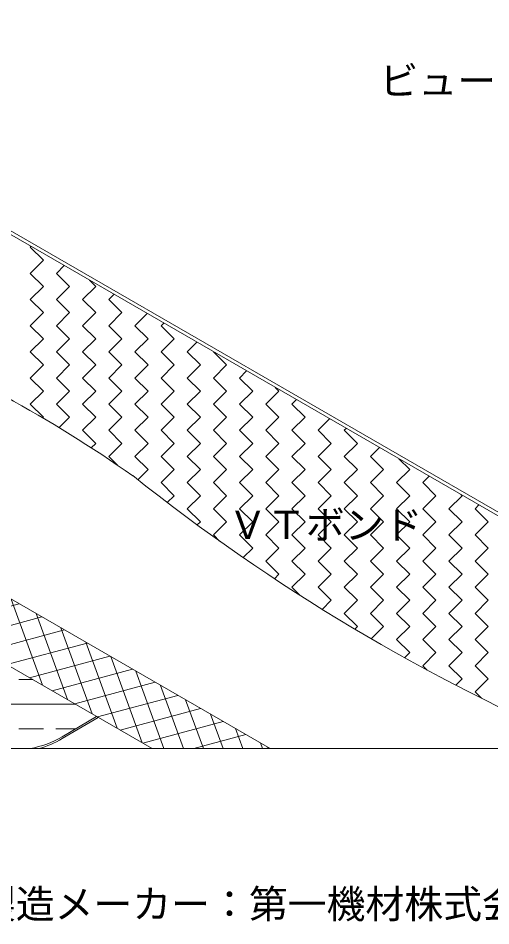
# Model space of a CAD drawing. Units: millimetres, scale not verified. Extents: x -1380 to 1380, y -955 to 955.
# Drawn here: x 215.9 to 459.2, y -531.3 to -63.8 of the extents above; entities that cross this region are included whole.
import ezdxf
from ezdxf.enums import TextEntityAlignment as Align

# ---------------------------------------------------------------- set-up
doc = ezdxf.new("R2010")
doc.units = ezdxf.units.MM
doc.header["$LTSCALE"] = 3
for name, color, linetype, lineweight in [('0-0_0', 7, 'Continuous', 18), ('0-4_BOUSUI', 1, 'Continuous', 18), ('0-5_MOJI', 7, 'Continuous', 18), ('0-6_HATCH', 9, 'Continuous', 18), ('0-9_dannnetu', 6, 'Continuous', 18)]:
    doc.layers.add(name, color=color, linetype=linetype, lineweight=lineweight)
doc.styles.add('ＭＳ ゴシック', font='')
doc.styles.get('ＭＳ ゴシック').set_extended_font_data('MS Gothic')

msp = doc.modelspace()

# ---------------------------------------------------------------- linework, layer by layer
at = {"layer": '0-0_0', "lineweight": 9}
msp.add_lwpolyline([(-700, 320), (700, 320), (700, -440), (-700, -440)], close=True, dxfattribs=at)
at = {"layer": '0-4_BOUSUI'}
for p, q in [((238.475, -433.897), (256.219, -423.445)), ((238.475, -434.897), (257.077, -423.94))]:
    msp.add_line(p, q, dxfattribs=at)
for points in [[(45.256, -138), (97.977, -107.561), (673.777, -440)], [(45.256, -140), (97.977, -109.561), (670.313, -440)]]:
    msp.add_lwpolyline(points, dxfattribs=at)
for centre, radius, start, end in [((-151.052, -911.52), 745.664, 55.16757, 67.03303), ((905.696, 490.498), 1010.935, 231.38997, 246.98936), ((213.099, -390.815), 50, 280.35731, 300.49868), ((213.099, -391.815), 50, 285.48386, 300.49868)]:
    msp.add_arc(centre, radius, start, end, dxfattribs=at)
at = {"layer": '0-6_HATCH'}
for p, q in [((222.076, -181.811), (222.457, -181.43)), ((228.811, -188.546), (222.076, -181.811)), ((222.076, -195.282), (228.811, -188.546)), ((235.547, -195.282), (239.537, -191.291)), ((228.811, -202.017), (222.076, -195.282)), ((242.282, -202.017), (235.547, -195.282)), ((255.752, -202.017), (252.525, -198.79)), ((222.076, -208.752), (228.811, -202.017)), ((235.547, -208.752), (242.282, -202.017)), ((249.017, -208.752), (255.752, -202.017)), ((228.811, -215.487), (222.076, -208.752)), ((242.282, -215.487), (235.547, -208.752)), ((255.752, -215.487), (249.017, -208.752)), ((262.487, -208.752), (265.157, -206.083)), ((269.222, -215.487), (262.487, -208.752)), ((222.076, -222.222), (228.811, -215.487)), ((235.547, -222.222), (242.282, -215.487)), ((249.017, -222.222), (255.752, -215.487)), ((262.487, -222.222), (269.222, -215.487)), ((275.958, -222.222), (282.236, -215.944)), ((228.811, -228.958), (222.076, -222.222)), ((242.282, -228.958), (235.547, -222.222)), ((255.752, -228.958), (249.017, -222.222)), ((269.222, -228.958), (262.487, -222.222)), ((282.693, -228.958), (275.958, -222.222)), ((289.428, -222.222), (290.776, -220.874)), ((296.163, -228.958), (289.428, -222.222)), ((222.076, -235.693), (228.811, -228.958)), ((235.547, -235.693), (242.282, -228.958)), ((249.017, -235.693), (255.752, -228.958)), ((262.487, -235.693), (269.222, -228.958)), ((275.958, -235.693), (282.693, -228.958)), ((289.428, -235.693), (296.163, -228.958)), ((302.898, -235.693), (307.856, -230.735)), ((228.811, -242.428), (222.076, -235.693)), ((242.282, -242.428), (235.547, -235.693)), ((255.752, -242.428), (249.017, -235.693)), ((269.222, -242.428), (262.487, -235.693)), ((282.693, -242.428), (275.958, -235.693)), ((296.163, -242.428), (289.428, -235.693)), ((309.634, -242.428), (302.898, -235.693)), ((316.369, -235.693), (316.396, -235.666)), ((323.104, -242.428), (316.369, -235.693)), ((222.076, -249.163), (228.811, -242.428)), ((235.547, -249.163), (242.282, -242.428)), ((249.017, -249.163), (255.752, -242.428)), ((262.487, -249.163), (269.222, -242.428)), ((275.958, -249.163), (282.693, -242.428)), ((289.428, -249.163), (296.163, -242.428)), ((302.898, -249.163), (309.634, -242.428)), ((316.369, -249.163), (323.104, -242.428)), ((329.839, -249.163), (333.476, -245.527)), ((228.811, -255.898), (222.076, -249.163)), ((242.282, -255.898), (235.547, -249.163)), ((255.752, -255.898), (249.017, -249.163)), ((269.222, -255.898), (262.487, -249.163)), ((282.693, -255.898), (275.958, -249.163)), ((296.163, -255.898), (289.428, -249.163)), ((309.634, -255.898), (302.898, -249.163)), ((323.104, -255.898), (316.369, -249.163)), ((336.574, -255.898), (329.839, -249.163)), ((222.076, -262.634), (228.811, -255.898)), ((235.547, -262.634), (242.282, -255.898)), ((249.017, -262.634), (255.752, -255.898)), ((262.487, -262.634), (269.222, -255.898)), ((275.958, -262.634), (282.693, -255.898)), ((289.428, -262.634), (296.163, -255.898)), ((302.898, -262.634), (309.634, -255.898)), ((316.369, -262.634), (323.104, -255.898)), ((329.839, -262.634), (336.574, -255.898)), ((343.31, -262.634), (350.045, -255.898)), ((350.045, -255.898), (348.139, -253.993)), ((356.78, -262.634), (359.095, -260.318)), ((228.811, -269.369), (222.076, -262.634)), ((242.282, -269.369), (235.547, -262.634)), ((255.752, -269.369), (249.017, -262.634)), ((269.222, -269.369), (262.487, -262.634)), ((282.693, -269.369), (275.958, -262.634)), ((296.163, -269.369), (289.428, -262.634)), ((309.634, -269.369), (302.898, -262.634)), ((323.104, -269.369), (316.369, -262.634)), ((336.574, -269.369), (329.839, -262.634)), ((350.045, -269.369), (343.31, -262.634)), ((363.515, -269.369), (356.78, -262.634)), ((228.499, -269.681), (228.811, -269.369)), ((236.917, -274.734), (242.282, -269.369)), ((249.017, -276.104), (255.752, -269.369)), ((262.487, -276.104), (269.222, -269.369)), ((275.958, -276.104), (282.693, -269.369)), ((289.428, -276.104), (296.163, -269.369)), ((302.898, -276.104), (309.634, -269.369)), ((316.369, -276.104), (323.104, -269.369)), ((329.839, -276.104), (336.574, -269.369)), ((343.31, -276.104), (350.045, -269.369)), ((356.78, -276.104), (363.515, -269.369)), ((370.25, -276.104), (376.175, -270.179)), ((383.721, -276.104), (384.715, -275.11)), ((255.752, -282.839), (249.017, -276.104)), ((269.222, -282.839), (262.487, -276.104)), ((282.693, -282.839), (275.958, -276.104)), ((296.163, -282.839), (289.428, -276.104)), ((309.634, -282.839), (302.898, -276.104)), ((323.104, -282.839), (316.369, -276.104)), ((336.574, -282.839), (329.839, -276.104)), ((350.045, -282.839), (343.31, -276.104)), ((363.515, -282.839), (356.78, -276.104)), ((376.986, -282.839), (370.25, -276.104)), ((390.456, -282.839), (383.721, -276.104)), ((253.471, -285.12), (255.752, -282.839)), ((262.487, -289.574), (269.222, -282.839)), ((275.958, -289.574), (282.693, -282.839)), ((289.428, -289.574), (296.163, -282.839)), ((302.898, -289.574), (309.634, -282.839)), ((316.369, -289.574), (323.104, -282.839)), ((329.839, -289.574), (336.574, -282.839)), ((343.31, -289.574), (350.045, -282.839)), ((356.78, -289.574), (363.515, -282.839)), ((370.25, -289.574), (376.986, -282.839)), ((383.721, -289.574), (390.456, -282.839)), ((397.191, -289.574), (401.795, -284.971)), ((266.936, -294.023), (262.487, -289.574)), ((282.693, -296.31), (275.958, -289.574)), ((296.163, -296.31), (289.428, -289.574)), ((309.634, -296.31), (302.898, -289.574)), ((323.104, -296.31), (316.369, -289.574)), ((336.574, -296.31), (329.839, -289.574)), ((350.045, -296.31), (343.31, -289.574)), ((363.515, -296.31), (356.78, -289.574)), ((376.986, -296.31), (370.25, -289.574)), ((390.456, -296.31), (383.721, -289.574)), ((403.926, -296.31), (397.191, -289.574)), ((417.397, -296.31), (411.882, -290.794)), ((277.466, -301.536), (282.693, -296.31)), ((289.428, -303.045), (296.163, -296.31)), ((302.898, -303.045), (309.634, -296.31)), ((316.369, -303.045), (323.104, -296.31)), ((329.839, -303.045), (336.574, -296.31)), ((343.31, -303.045), (350.045, -296.31)), ((356.78, -303.045), (363.515, -296.31)), ((370.25, -303.045), (376.986, -296.31)), ((383.721, -303.045), (390.456, -296.31)), ((397.191, -303.045), (403.926, -296.31)), ((410.662, -303.045), (417.397, -296.31)), ((296.163, -309.78), (289.428, -303.045)), ((309.634, -309.78), (302.898, -303.045)), ((323.104, -309.78), (316.369, -303.045)), ((336.574, -309.78), (329.839, -303.045)), ((350.045, -309.78), (343.31, -303.045)), ((363.515, -309.78), (356.78, -303.045)), ((376.986, -309.78), (370.25, -303.045)), ((390.456, -309.78), (383.721, -303.045)), ((403.926, -309.78), (397.191, -303.045)), ((417.397, -309.78), (410.662, -303.045)), ((424.132, -303.045), (427.414, -299.762)), ((430.867, -309.78), (424.132, -303.045)), ((292.62, -313.323), (296.163, -309.78)), ((302.898, -316.515), (309.634, -309.78)), ((316.369, -316.515), (323.104, -309.78)), ((329.839, -316.515), (336.574, -309.78)), ((343.31, -316.515), (350.045, -309.78)), ((356.78, -316.515), (363.515, -309.78)), ((370.25, -316.515), (376.986, -309.78)), ((383.721, -316.515), (390.456, -309.78)), ((397.191, -316.515), (403.926, -309.78)), ((410.662, -316.515), (417.397, -309.78)), ((424.132, -316.515), (430.867, -309.78)), ((437.602, -316.515), (444.337, -309.78)), ((444.337, -309.78), (443.753, -309.195)), ((309.634, -323.25), (302.898, -316.515)), ((323.104, -323.25), (316.369, -316.515)), ((336.574, -323.25), (329.839, -316.515)), ((350.045, -323.25), (343.31, -316.515)), ((363.515, -323.25), (356.78, -316.515)), ((376.986, -323.25), (370.25, -316.515)), ((390.456, -323.25), (383.721, -316.515)), ((403.926, -323.25), (397.191, -316.515)), ((417.397, -323.25), (410.662, -316.515)), ((430.867, -323.25), (424.132, -316.515)), ((444.337, -323.25), (437.602, -316.515)), ((451.073, -316.515), (453.034, -314.554)), ((457.808, -323.25), (451.073, -316.515)), ((308.034, -324.85), (309.634, -323.25)), ((316.369, -329.985), (323.104, -323.25)), ((329.839, -329.985), (336.574, -323.25)), ((343.31, -329.985), (350.045, -323.25)), ((356.78, -329.985), (363.515, -323.25)), ((370.25, -329.985), (376.986, -323.25)), ((383.721, -329.985), (390.456, -323.25)), ((397.191, -329.985), (403.926, -323.25)), ((410.662, -329.985), (417.397, -323.25)), ((424.132, -329.985), (430.867, -323.25)), ((437.602, -329.985), (444.337, -323.25)), ((451.073, -329.985), (457.808, -323.25)), ((319.551, -333.168), (316.369, -329.985)), ((336.574, -336.721), (329.839, -329.985)), ((350.045, -336.721), (343.31, -329.985)), ((363.515, -336.721), (356.78, -329.985)), ((376.986, -336.721), (370.25, -329.985)), ((390.456, -336.721), (383.721, -329.985)), ((403.926, -336.721), (397.191, -329.985)), ((417.397, -336.721), (410.662, -329.985)), ((430.867, -336.721), (424.132, -329.985)), ((444.337, -336.721), (437.602, -329.985)), ((457.808, -336.721), (451.073, -329.985)), ((331.65, -341.645), (336.574, -336.721)), ((343.31, -343.456), (350.045, -336.721)), ((356.78, -343.456), (363.515, -336.721)), ((370.25, -343.456), (376.986, -336.721)), ((383.721, -343.456), (390.456, -336.721)), ((397.191, -343.456), (403.926, -336.721)), ((410.662, -343.456), (417.397, -336.721)), ((424.132, -343.456), (430.867, -336.721)), ((437.602, -343.456), (444.337, -336.721)), ((451.073, -343.456), (457.808, -336.721)), ((350.045, -350.191), (343.31, -343.456)), ((363.515, -350.191), (356.78, -343.456)), ((376.986, -350.191), (370.25, -343.456)), ((390.456, -350.191), (383.721, -343.456)), ((403.926, -350.191), (397.191, -343.456)), ((417.397, -350.191), (410.662, -343.456)), ((430.867, -350.191), (424.132, -343.456)), ((444.337, -350.191), (437.602, -343.456)), ((457.808, -350.191), (451.073, -343.456)), ((347.727, -352.509), (350.045, -350.191)), ((356.78, -356.926), (363.515, -350.191)), ((370.25, -356.926), (376.986, -350.191)), ((383.721, -356.926), (390.456, -350.191)), ((397.191, -356.926), (403.926, -350.191)), ((410.662, -356.926), (417.397, -350.191)), ((424.132, -356.926), (430.867, -350.191)), ((437.602, -356.926), (444.337, -350.191)), ((451.073, -356.926), (457.808, -350.191)), ((360.999, -361.145), (356.78, -356.926)), ((376.986, -363.661), (370.25, -356.926)), ((390.456, -363.661), (383.721, -356.926)), ((403.926, -363.661), (397.191, -356.926)), ((417.397, -363.661), (410.662, -356.926)), ((430.867, -363.661), (424.132, -356.926)), ((444.337, -363.661), (437.602, -356.926)), ((457.808, -363.661), (451.073, -356.926)), ((228.336, -407.347), (212.208, -363.035)), ((372.348, -368.299), (376.986, -363.661)), ((383.721, -370.397), (390.456, -363.661)), ((397.191, -370.397), (403.926, -363.661)), ((410.662, -370.397), (417.397, -363.661)), ((424.132, -370.397), (430.867, -363.661)), ((437.602, -370.397), (444.337, -363.661)), ((451.073, -370.397), (457.808, -363.661)), ((175.013, -376.561), (216.419, -365.466)), ((186.679, -383.296), (228.084, -372.201)), ((241.169, -414.756), (225.041, -370.444)), ((390.456, -377.132), (383.721, -370.397)), ((403.926, -377.132), (397.191, -370.397)), ((417.397, -377.132), (410.662, -370.397)), ((430.867, -377.132), (424.132, -370.397)), ((444.337, -377.132), (437.602, -370.397)), ((457.808, -377.132), (451.073, -370.397)), ((254.002, -422.165), (237.874, -377.853)), ((389.106, -378.482), (390.456, -377.132)), ((397.589, -383.469), (403.926, -377.132)), ((410.662, -383.867), (417.397, -377.132)), ((424.132, -383.867), (430.867, -377.132)), ((437.602, -383.867), (444.337, -377.132)), ((451.073, -383.867), (457.808, -377.132)), ((198.345, -390.031), (239.75, -378.937)), ((210.01, -396.766), (251.416, -385.672)), ((266.835, -429.574), (250.707, -385.263)), ((417.397, -390.602), (410.662, -383.867)), ((430.867, -390.602), (424.132, -383.867)), ((444.337, -390.602), (437.602, -383.867)), ((457.808, -390.602), (451.073, -383.867)), ((221.676, -403.502), (263.081, -392.407)), ((414.767, -393.232), (417.397, -390.602)), ((424.132, -397.337), (430.867, -390.602)), ((437.602, -397.337), (444.337, -390.602)), ((451.073, -397.337), (457.808, -390.602)), ((279.668, -436.983), (263.54, -392.672)), ((233.342, -410.237), (274.747, -399.142)), ((290.902, -440), (276.373, -400.081)), ((426.378, -399.584), (424.132, -397.337)), ((444.337, -404.073), (437.602, -397.337)), ((457.808, -404.073), (451.073, -397.337)), ((216.2, -404.473), (223.358, -404.473)), ((245.007, -416.972), (286.413, -405.877)), ((441.07, -407.34), (444.337, -404.073)), ((451.073, -410.808), (457.808, -404.073)), ((301.038, -440), (289.206, -407.49)), ((454.358, -414.093), (451.073, -410.808)), ((256.673, -423.707), (298.078, -412.613)), ((311.175, -440), (302.039, -414.899)), ((158.753, -417.173), (245.355, -417.173)), ((268.339, -430.442), (309.744, -419.348)), ((321.311, -440), (314.872, -422.308)), ((216.2, -429.873), (228.9, -429.873)), ((235.25, -429.873), (245.307, -429.873)), ((280.004, -437.178), (321.41, -426.083)), ((331.447, -440), (327.705, -429.717)), ((306.272, -440), (333.076, -432.818)), ((341.584, -440), (340.538, -437.126)), ((343.074, -440), (344.741, -439.553))]:
    msp.add_line(p, q, dxfattribs=at)
at = {"layer": '0-9_dannnetu'}
msp.add_lwpolyline([(284.893, -440), (-61.651, -239.922), (-61.651, -204.922), (345.515, -440)], dxfattribs=at)

# ---------------------------------------------------------------- texts
at = {"layer": '0-5_MOJI', "style": 'ＭＳ ゴシック'}
for s, p in [('ビュートップ', (401.87, -107.757)), ('ＶＴボンド', (323.984, -336.522)), ('塩ビシート防水専用鋳鉄製ドレン(製造メーカー：第一機材株式会社製)', (-115.266, -531.785))]:
    msp.add_text(s, height=14.66, dxfattribs=at).set_placement(p, align=Align.BOTTOM_LEFT)

doc.saveas('drawing.dxf')
